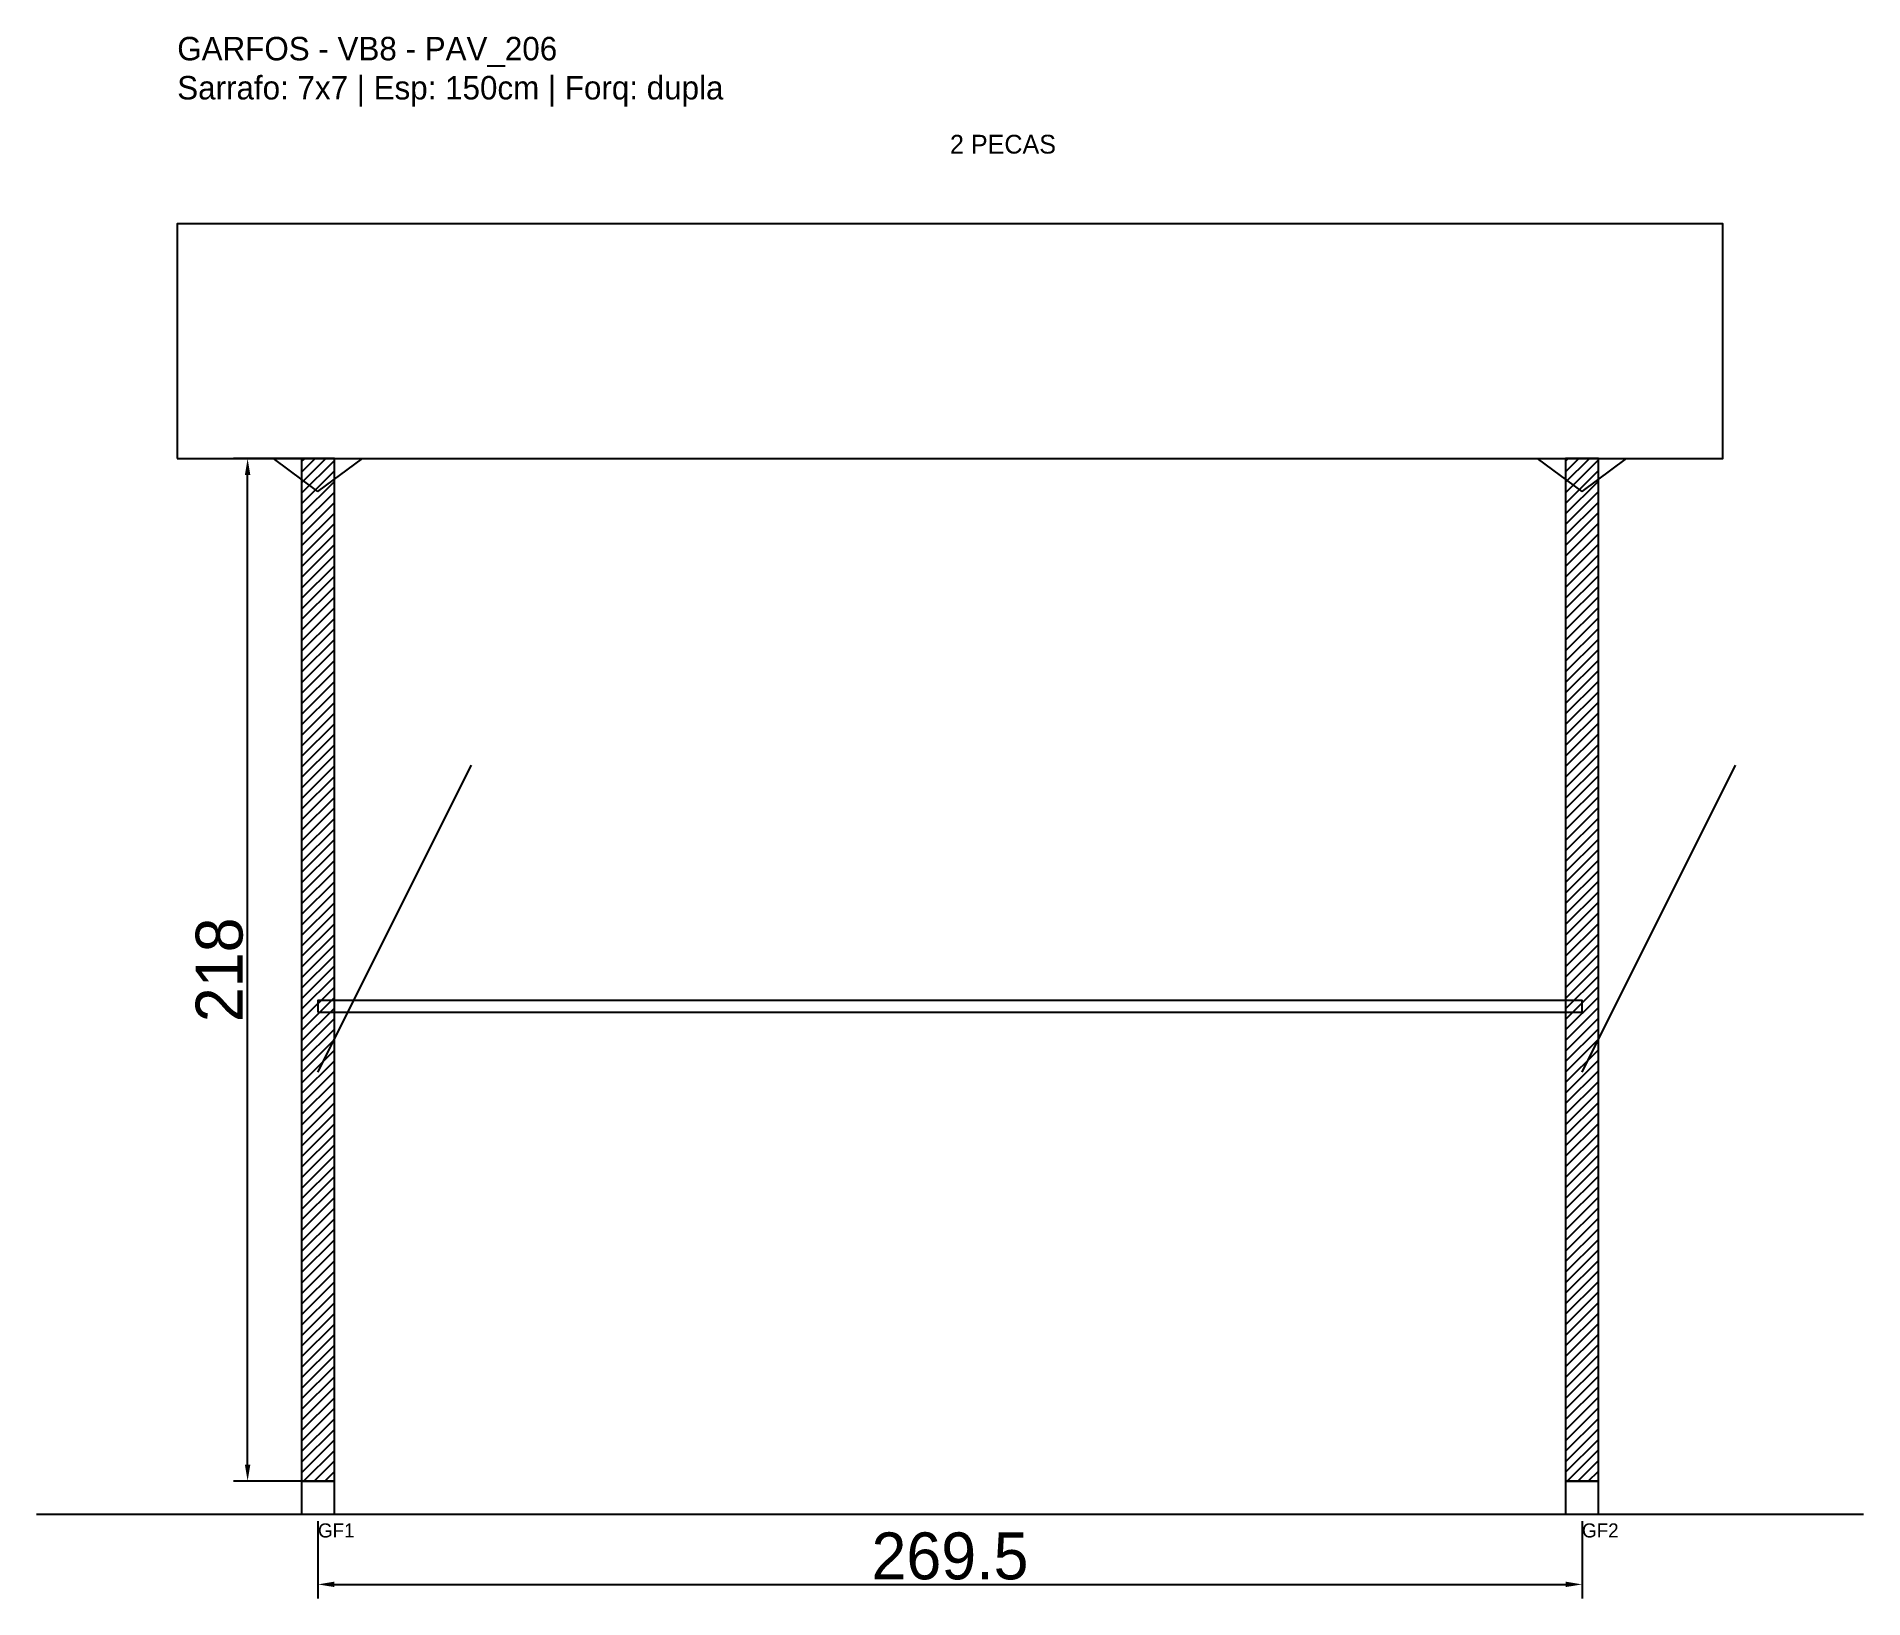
# Model space of a CAD drawing. Header units: metres. Extents: x -30 to 360, y -25 to 308.
import ezdxf

# ---------------------------------------------------------------- set-up
doc = ezdxf.new("R2010")
doc.units = ezdxf.units.M
for name, color, linetype in [('BARRA_ANCORAGEM', 1, 'Continuous'), ('COTA', 241, 'Continuous'), ('GARFOS OK', 3, 'Continuous'), ('NOME DA VIGA', 6, 'Continuous'), ('SARR_7x7', 40, 'Continuous'), ('TIRAS REESCORAMENTO', 252, 'Continuous'), ('VIGAS', 3, 'Continuous')]:
    doc.layers.add(name, color=color, linetype=linetype)
doc.dimstyles.new('EZ DXF', dxfattribs={"dimtxt": 10, "dimasz": 3.5, "dimexe": 3, "dimexo": 1.5, "dimgap": 1, "dimtad": 1, "dimdec": 1, "dimdsep": 46, "dimcen": 2.5, "dimazin": 3, "dimtfac": 1, "dimtmove": 0, "dimatfit": 3})

msp = doc.modelspace()

# ---------------------------------------------------------------- hatches: boundary and pattern name
at = {"layer": 'COTA'}
h = msp.add_hatch(dxfattribs=at)
h.set_pattern_fill('ANSI31', scale=0.5)
h.paths.add_polyline_path([(26.5, 0), (33.5, 0), (33.5, 218), (26.5, 218)])
h = msp.add_hatch(dxfattribs=at)
h.set_pattern_fill('ANSI31', scale=0.5)
h.paths.add_polyline_path([(296, 0), (303, 0), (303, 218), (296, 218)])

# ---------------------------------------------------------------- linework, layer by layer
at = {"layer": 'BARRA_ANCORAGEM'}
for p, q in [((30, 87.2), (62.7, 152.6)), ((299.5, 87.2), (332.2, 152.6))]:
    msp.add_line(p, q, dxfattribs=at)
at = {"layer": 'GARFOS OK'}
for p, q in [((30, 211), (20.5, 218)), ((20.5, 218), (39.5, 218)), ((30, 211), (39.5, 218)), ((299.5, 211), (290, 218)), ((290, 218), (309, 218)), ((299.5, 211), (309, 218))]:
    msp.add_line(p, q, dxfattribs=at)
at = {"layer": 'GARFOS OK', "linetype": 'CONTINUOUS'}
msp.add_line((-30, -7), (359.5, -7), dxfattribs=at)
at = {"layer": 'GARFOS OK'}
for points in [[(26.5, 0), (33.5, 0), (33.5, 218), (26.5, 218), (26.5, 0)], [(296, 0), (303, 0), (303, 218), (296, 218), (296, 0)]]:
    msp.add_lwpolyline(points, dxfattribs=at)
at = {"layer": 'SARR_7x7'}
for points in [[(26.5, -7), (33.5, -7), (33.5, 0), (26.5, 0), (26.5, -7)], [(296, -7), (303, -7), (303, 0), (296, 0), (296, -7)]]:
    msp.add_lwpolyline(points, dxfattribs=at)
at = {"layer": 'TIRAS REESCORAMENTO'}
msp.add_lwpolyline([(30, 100), (299.5, 100), (299.5, 102.5), (30, 102.5), (30, 100)], dxfattribs=at)
at = {"layer": 'VIGAS'}
msp.add_lwpolyline([(0, 218), (329.5, 218), (329.5, 268), (0, 268), (0, 218)], dxfattribs=at)

# ---------------------------------------------------------------- texts
at = {"layer": 'NOME DA VIGA'}
for s, height, p in [('2 PECAS', 4, (164.75, 283)), ('GF1', 3, (30, -12)), ('GF2', 3, (299.5, -12))]:
    msp.add_text(s, height=height, dxfattribs=at).set_placement(p)
at = {"layer": 'NOME DA VIGA', "insert": (0, 293), "char_height": 5, "attachment_point": 7}
msp.add_mtext('GARFOS - VB8 - PAV_206\\PSarrafo: 7x7 | Esp: 150cm | Forq: dupla', dxfattribs=at)

# ---------------------------------------------------------------- dimensions: what is measured, and where the dimension line sits
at = {"layer": 'COTA'}
msp.add_linear_dim(base=(15, 0), p1=(30, 0), p2=(30, 218), angle=90, dimstyle='EZ DXF', dxfattribs=at).render()
msp.add_linear_dim(base=(30, -22), p1=(30, -7), p2=(299.5, -7), dimstyle='EZ DXF', dxfattribs=at).render()

doc.saveas('drawing.dxf')
